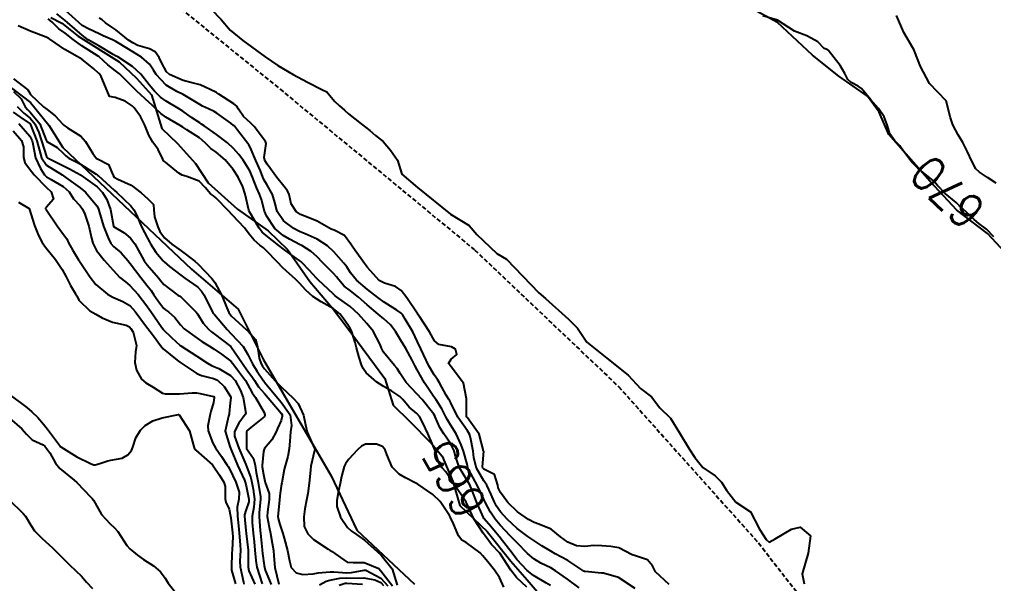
# Model space of a CAD drawing. Header units: metres. Extents: x 292545 to 299085, y 7450245 to 7463078.
# Drawn here: x 295154.9 to 295269.7, y 7462693.6 to 7462760.2 of the extents above; entities that cross this region are included whole.
import ezdxf
from ezdxf.enums import TextEntityAlignment as Align

# ---------------------------------------------------------------- set-up
doc = ezdxf.new("R2010")
doc.units = ezdxf.units.M
doc.linetypes.add('DASHED', pattern=[0.75, 0.5, -0.25])
for name, color, linetype in [('Cotas', 45, 'Continuous'), ('Curvas de Nivel 1m', 11, 'Continuous'), ('Curvas de Nivel 5m', 15, 'Continuous'), ('Hidrografia', 140, 'Continuous'), ('Vias Secundárias', 230, 'DASHED')]:
    doc.layers.add(name, color=color, linetype=linetype)
doc.styles.add('Style-STANDARD', font='STANDARD.shx')

msp = doc.modelspace()

# ---------------------------------------------------------------- linework, layer by layer
at = {"layer": 'Curvas de Nivel 1m', "flags": 128}
for points, elevation in [([(295220.86, 7462693.13), (295219.49, 7462694.16), (295218.08, 7462695.15), (295217.51, 7462695.48), (295216.36, 7462696.03), (295215.52, 7462696.56), (295214.79, 7462697.2), (295213.54, 7462698.43), (295212.79, 7462699.22), (295211.56, 7462700.54), (295210.96, 7462701.24), (295210.4, 7462702.07), (295209.79, 7462703.26), (295209.72, 7462703.39), (295209.6, 7462703.66), (295208.84, 7462705.27), (295207.87, 7462707.05), (295207.76, 7462707.28), (295207.65, 7462707.71), (295207.22, 7462709.28), (295206.97, 7462709.99), (295206.38, 7462711.29), (295205.7, 7462712.38), (295205.34, 7462712.94), (295205.16, 7462713.31), (295204.68, 7462714.27), (295203.99, 7462715.33), (295203.74, 7462715.68), (295202.65, 7462717.34), (295201.78, 7462718.84), (295201.5, 7462719.35), (295201.16, 7462719.99), (295200.43, 7462721.36), (295199.82, 7462722.39), (295199.44, 7462722.98), (295199.2, 7462723.38), (295198.62, 7462724.17), (295197.85, 7462724.86), (295197.17, 7462725.41), (295195.87, 7462726.54), (295194.86, 7462727.43), (295193.89, 7462728.16), (295193.16, 7462728.72), (295192.52, 7462729.46), (295192.27, 7462729.82), (295191.91, 7462730.23), (295190.64, 7462731.48), (295189.93, 7462732.23), (295189.28, 7462732.83), (295188.16, 7462733.51), (295187.95, 7462733.62), (295186.7, 7462734.26), (295185.96, 7462734.69), (295185, 7462735.55), (295183.99, 7462737.02), (295183.77, 7462737.56), (295183.41, 7462738.96), (295183.19, 7462739.57), (295182.81, 7462740.36), (295182.36, 7462741.59), (295182.05, 7462742.34), (295181.26, 7462743.59), (295180.73, 7462744.25), (295180.09, 7462744.97), (295179.4, 7462745.62), (295178.11, 7462746.64), (295176.64, 7462747.65), (295176.32, 7462747.85), (295176.13, 7462747.98), (295175.17, 7462748.63), (295174.14, 7462749.36), (295173.63, 7462749.69), (295172.15, 7462750.54), (295171.48, 7462751.03), (295170.78, 7462751.72), (295170.17, 7462752.49), (295169.18, 7462753.74), (295168.2, 7462754.65), (295166.48, 7462755.77), (295166.21, 7462755.9), (295165.93, 7462756.06), (295164.23, 7462757.08), (295162.98, 7462757.81), (295162.25, 7462758.33), (295160.55, 7462759.84), (295160.27, 7462760.07), (295159.27, 7462760.85)], 667), ([(295227.47, 7462693.05), (295225.49, 7462694.34), (295223.73, 7462694.85), (295223.5, 7462694.88), (295221.56, 7462695.07), (295221.5, 7462695.08), (295221.43, 7462695.12), (295219.52, 7462696.36), (295218.05, 7462697.15), (295217.53, 7462697.45), (295216.46, 7462698.11), (295215.54, 7462698.72), (295214.83, 7462699.2), (295213.56, 7462700.14), (295212.37, 7462701.22), (295211.58, 7462702.12), (295211.13, 7462702.77), (295210.89, 7462703.24), (295210.49, 7462704.14), (295209.97, 7462705.25), (295209.84, 7462705.47), (295209.63, 7462705.75), (295208.77, 7462707.27), (295208.45, 7462708.48), (295208.36, 7462709.27), (295208.07, 7462710.89), (295207.94, 7462711.28), (295207.7, 7462711.65), (295206.56, 7462713.29), (295205.73, 7462714.95), (295205.62, 7462715.19), (295205.55, 7462715.3), (295205.19, 7462715.86), (295204.39, 7462717.32), (295204.15, 7462717.71), (295203.77, 7462718.26), (295203.16, 7462719.34), (295202.5, 7462720.65), (295202.18, 7462721.35), (295201.82, 7462722.18), (295201.25, 7462723.36), (295200.37, 7462724.84), (295200.02, 7462725.37), (295199.86, 7462725.54), (295199.36, 7462725.88), (295197.87, 7462726.86), (295197.13, 7462727.41), (295195.89, 7462728.34), (295194.6, 7462729.43), (295193.91, 7462730.32), (295193.48, 7462731.01), (295193.13, 7462731.45), (295191.94, 7462732.78), (295191.2, 7462733.48), (295189.96, 7462734.29), (295188.57, 7462734.9), (295187.97, 7462735.15), (295187.72, 7462735.27), (295187.22, 7462735.52), (295185.99, 7462736.45), (295185.25, 7462737.55), (295184.97, 7462738.6), (295184.72, 7462739.55), (295184.03, 7462740.74), (295183.72, 7462741.24), (295183.57, 7462741.57), (295183.28, 7462742.35), (295182.76, 7462743.57), (295182.09, 7462745.13), (295181.93, 7462745.42), (295181.79, 7462745.58), (295180.58, 7462747.14), (295180.21, 7462747.61), (295180.17, 7462747.66), (295180.12, 7462747.7), (295179.78, 7462747.96), (295178.14, 7462749.15), (295177.84, 7462749.33), (295177.16, 7462749.64), (295176.47, 7462749.98), (295176.15, 7462750.16), (295174.94, 7462750.88), (295174.16, 7462751.34), (295173.42, 7462751.69), (295172.17, 7462752.43), (295170.99, 7462753.72), (295170.68, 7462754.21), (295170.2, 7462754.91), (295169.27, 7462755.74), (295168.22, 7462756.38), (295166.63, 7462757.37), (295166.24, 7462757.6), (295165.85, 7462757.78), (295164.73, 7462758.27), (295164.25, 7462758.5), (295163, 7462759.07), (295162.26, 7462759.5), (295161.86, 7462759.82), (295160.28, 7462761.26)], 668), ([(295270.05, 7462740.89), (295269.03, 7462741.53), (295268.06, 7462742.16), (295267.65, 7462742.57), (295267.17, 7462743.49), (295266.68, 7462744.58), (295266.1, 7462745.66), (295265.55, 7462746.6), (295264.95, 7462747.77), (295264.65, 7462748.6), (295264.16, 7462750.61), (295263.17, 7462751.63), (295262.18, 7462752.64), (295261.13, 7462754.65), (295260.43, 7462756.46), (295260.34, 7462756.66), (295260.23, 7462756.84), (295259.17, 7462758.67), (295258.28, 7462760.68)], 671), ([(295217.48, 7462693.43), (295216.92, 7462693.73), (295215.49, 7462694.58), (295214.72, 7462695.2), (295213.52, 7462696.5), (295212.95, 7462697.22), (295211.54, 7462699.05), (295211.46, 7462699.15), (295211.39, 7462699.23), (295210.45, 7462700.36), (295209.68, 7462701.26), (295209.63, 7462701.32), (295209.57, 7462701.44), (295208.76, 7462703.27), (295208.27, 7462704.62), (295207.99, 7462705.28), (295207.63, 7462705.88), (295206.77, 7462707.29), (295206.3, 7462708.65), (295206.11, 7462709.3), (295205.68, 7462710.17), (295204.9, 7462711.31), (295204.44, 7462712.06), (295203.89, 7462713.33), (295203.83, 7462713.45), (295203.72, 7462713.61), (295202.34, 7462715.34), (295201.74, 7462716.03), (295200.48, 7462717.36), (295199.77, 7462718.43), (295199.41, 7462719.01), (295199.1, 7462719.38), (295197.81, 7462720.95), (295197.56, 7462721.4), (295197.39, 7462721.83), (295196.58, 7462723.41), (295195.84, 7462724.31), (295194.83, 7462725.43), (295193.87, 7462726.34), (295192.27, 7462727.46), (295192.04, 7462727.62), (295191.89, 7462727.77), (295190.09, 7462729.49), (295189.9, 7462729.67), (295189.02, 7462730.61), (295188.18, 7462731.52), (295188.05, 7462731.64), (295187.93, 7462731.72), (295186.86, 7462732.45), (295185.95, 7462733.13), (295185.46, 7462733.54), (295183.96, 7462734.71), (295183.5, 7462735.1), (295183.15, 7462735.57), (295182, 7462737.48), (295181.94, 7462737.59), (295181.91, 7462737.69), (295181.47, 7462739.6), (295181.19, 7462740.44), (295180.65, 7462741.6), (295180.06, 7462742.51), (295179.13, 7462743.62), (295178.08, 7462744.53), (295177.44, 7462744.99), (295176.78, 7462745.65), (295176.1, 7462746.22), (295174.6, 7462747.19), (295174.12, 7462747.48), (295173.8, 7462747.68), (295172.13, 7462748.68), (295171.52, 7462749.1), (295170.88, 7462749.72), (295170.5, 7462750.08), (295170.15, 7462750.38), (295168.71, 7462751.74), (295168.17, 7462752.3), (295166.66, 7462753.77), (295166.2, 7462754.13), (295165.28, 7462754.86), (295164.25, 7462755.8), (295164.21, 7462755.82), (295164.15, 7462755.87), (295162.23, 7462757.07), (295161.22, 7462757.83), (295160.25, 7462758.56), (295159.51, 7462759.1), (295158.72, 7462759.86), (295158.49, 7462760.09), (295158.27, 7462760.25)], 666), ([(295231.48, 7462693.55), (295229.89, 7462695.02), (295229.5, 7462695.75), (295228.93, 7462696.45), (295227.52, 7462696.93), (295227.11, 7462697.05), (295225.53, 7462697.86), (295224.6, 7462698.01), (295223.53, 7462698.1), (295222.57, 7462698.14), (295221.53, 7462698.02), (295220.56, 7462698.11), (295219.54, 7462698.54), (295218.67, 7462699.15), (295217.56, 7462700.05), (295216.11, 7462700.64), (295215.57, 7462700.86), (295214.9, 7462701.2), (295213.58, 7462702.09), (295212.47, 7462703.22), (295211.6, 7462704.39), (295211.32, 7462704.95), (295211.26, 7462705.24), (295210.89, 7462706.5), (295209.64, 7462707.13), (295209.52, 7462707.26), (295209.49, 7462707.42), (295209.61, 7462709.26), (295209.6, 7462709.32), (295209.07, 7462711.27), (295207.71, 7462713.18), (295207.64, 7462713.28), (295207.59, 7462713.4), (295207.57, 7462715.28), (295207.57, 7462715.45), (295207.22, 7462717.29), (295205.78, 7462719.22), (295205.75, 7462719.27), (295205.72, 7462719.3), (295205.47, 7462719.62), (295205.79, 7462720.1), (295206.45, 7462720.65), (295206.27, 7462721.3), (295205.82, 7462721.58), (295204.32, 7462721.83), (295203.82, 7462722.28), (295203.23, 7462723.34), (295202.05, 7462725.15), (295201.9, 7462725.35), (295201.85, 7462725.43), (295200.54, 7462727.36), (295199.89, 7462728.21), (295199.21, 7462728.69), (295197.9, 7462729.09), (295197.29, 7462729.41), (295195.92, 7462730.92), (295195.54, 7462731.42), (295194.45, 7462732.93), (295194.09, 7462733.44), (295193.96, 7462733.7), (295193.2, 7462734.69), (295191.97, 7462735.32), (295191.64, 7462735.47), (295189.99, 7462736.39), (295188.53, 7462736.97), (295188, 7462737.19), (295187.51, 7462737.52), (295186.92, 7462738.43), (295186.66, 7462739.53), (295186.47, 7462739.98), (295186.03, 7462740.52), (295185.23, 7462741.55), (295184.07, 7462743.11), (295183.82, 7462743.56), (295183.74, 7462743.9), (295183.95, 7462745.56), (295183.87, 7462745.79), (295182.55, 7462747.58), (295182.13, 7462748.01), (295181.29, 7462748.75), (295180.7, 7462749.6), (295180.5, 7462749.96), (295180.15, 7462750.24), (295178.39, 7462751.4), (295178.16, 7462751.55), (295178.12, 7462751.58), (295178.03, 7462751.63), (295176.18, 7462752.48), (295175.08, 7462752.77), (295174.18, 7462753.01), (295172.55, 7462753.7), (295172.2, 7462754.03), (295171.61, 7462755.12), (295171.34, 7462755.71), (295170.89, 7462756.39), (295170.22, 7462756.73), (295168.83, 7462757.14), (295168.23, 7462757.42), (295167.74, 7462757.75), (295166.25, 7462758.96), (295165.77, 7462759.29), (295165.02, 7462759.79), (295164.61, 7462760.14), (295164.27, 7462760.35)], 669), ([(295154.16, 7462751.71), (295155.07, 7462750.82), (295155.54, 7462749.9), (295155.8, 7462749.56), (295156.14, 7462749.27), (295157.27, 7462747.88), (295158.03, 7462745.94), (295158.05, 7462745.87), (295158.09, 7462745.79), (295159.31, 7462745.08), (295160.08, 7462744.38), (295160.33, 7462744.1), (295160.68, 7462743.84), (295161.62, 7462743.37), (295162.07, 7462743.13), (295163.92, 7462741.94), (295164.05, 7462741.86), (295164.09, 7462741.84), (295164.13, 7462741.8), (295166.03, 7462740.07), (295166.36, 7462739.77), (295168.01, 7462738.19), (295168.34, 7462737.75), (295168.69, 7462737.05), (295169.26, 7462735.74), (295169.96, 7462734.4), (295170.19, 7462733.96), (295170.32, 7462733.72), (295170.96, 7462732.73), (295171.81, 7462731.7), (295171.93, 7462731.58), (295172.55, 7462731.06), (295173.91, 7462730.01), (295174.38, 7462729.68), (295175.89, 7462728.6), (295176.35, 7462728.12), (295176.66, 7462727.65), (295177.45, 7462726.05), (295177.66, 7462725.63), (295177.74, 7462725.52), (295177.85, 7462725.38), (295179.35, 7462723.61), (295179.83, 7462723.12), (295181.25, 7462721.6), (295181.8, 7462720.68), (295182.33, 7462719.58), (295182.88, 7462718.68), (295183.64, 7462717.56), (295183.69, 7462717.49), (295183.76, 7462717.4), (295185.3, 7462715.54), (295185.74, 7462715.05), (295186.8, 7462713.53), (295186.95, 7462712.28), (295186.84, 7462711.53), (295186.77, 7462710.43), (295186.69, 7462709.53), (295186.53, 7462708.65), (295186.19, 7462707.53), (295186.08, 7462707.1), (295185.79, 7462705.54), (295185.76, 7462705.4), (295185.6, 7462704.32), (295185.53, 7462703.54), (295185.52, 7462703.47), (295185.35, 7462701.54), (295185.36, 7462701.33), (295185.56, 7462700.61), (295185.92, 7462699.54), (295186.08, 7462699), (295186.48, 7462697.53), (295186.72, 7462696.32), (295186.92, 7462695.53), (295187.49, 7462694.9), (295188.28, 7462694.72), (295189.49, 7462694.78), (295190.1, 7462694.89), (295191.5, 7462695.03), (295191.93, 7462695.03), (295193.49, 7462694.92), (295194.01, 7462694.93), (295195.5, 7462695.23), (295195.71, 7462695.21), (295197.49, 7462694.29), (295198.31, 7462693.39)], 666), ([(295154.14, 7462749.27), (295154.92, 7462748.7), (295156.12, 7462747.9), (295156.9, 7462745.88), (295157.22, 7462744.74), (295157.46, 7462743.88), (295158.06, 7462743.02), (295159.89, 7462741.85), (295160.05, 7462741.75), (295160.37, 7462741.52), (295162.03, 7462740.33), (295162.66, 7462739.81), (295164.01, 7462738.2), (295164.15, 7462737.94), (295164.2, 7462737.8), (295164.26, 7462737.54), (295164.77, 7462735.79), (295165.32, 7462734.43), (295165.63, 7462733.78), (295165.95, 7462733.41), (295166.85, 7462732.67), (295167.65, 7462731.75), (295167.93, 7462731.39), (295169.2, 7462729.74), (295169.89, 7462728.86), (295170.39, 7462728.22), (295170.72, 7462727.72), (295171.19, 7462727.02), (295171.87, 7462726.13), (295172.09, 7462725.93), (295172.45, 7462725.7), (295173.2, 7462725.05), (295173.84, 7462724.16), (295174.28, 7462723.68), (295175.82, 7462722.6), (295176.38, 7462722.22), (295177.29, 7462721.64), (295177.81, 7462721.31), (295178.7, 7462720.72), (295179.79, 7462719.88), (295180.03, 7462719.61), (295180.82, 7462718.55), (295181.51, 7462717.59), (295181.76, 7462717.15), (295182.32, 7462716.16), (295182.7, 7462715.58), (295183.72, 7462713.81), (295183.82, 7462713.56), (295183.81, 7462713.46), (295183.71, 7462713.32), (295182.17, 7462712.05), (295181.69, 7462711.65), (295181.67, 7462711.62), (295181.66, 7462711.59), (295181.64, 7462709.62), (295181.64, 7462709.59), (295181.66, 7462709.56), (295182.45, 7462708.38), (295182.65, 7462707.57), (295182.8, 7462706.74), (295183.01, 7462705.58), (295183.29, 7462703.88), (295183.31, 7462703.57), (295183.14, 7462702.01), (295183.12, 7462701.57), (295183.26, 7462699.87), (295183.29, 7462699.57), (295183.47, 7462697.63), (295183.47, 7462697.57), (295183.52, 7462697.18), (295183.72, 7462695.78), (295183.75, 7462695.57), (295183.84, 7462695.22), (295184.56, 7462693.55)], 668), ([(295154.59, 7462749.91), (295155.37, 7462749.14), (295156.13, 7462748.54), (295156.7, 7462747.88), (295157.15, 7462746.84), (295157.46, 7462745.88), (295158.07, 7462744.01), (295158.12, 7462743.92), (295158.19, 7462743.87), (295160.06, 7462742.92), (295160.78, 7462742.56), (295162.05, 7462741.86), (295162.11, 7462741.82), (295164.03, 7462740.44), (295164.67, 7462739.79), (295165.18, 7462738.94), (295165.6, 7462737.78), (295165.96, 7462735.79), (295165.97, 7462735.76), (295167.22, 7462735.02), (295167.96, 7462734.41), (295168.46, 7462733.74), (295169.09, 7462732.59), (295169.57, 7462731.73), (295169.93, 7462731.24), (295171.28, 7462729.71), (295171.55, 7462729.36), (295171.9, 7462728.94), (295173.56, 7462727.68), (295173.76, 7462727.56), (295173.88, 7462727.47), (295175.72, 7462725.66), (295175.85, 7462725.48), (295176.55, 7462724.36), (295177.17, 7462723.64), (295177.53, 7462723.34), (295177.83, 7462723.12), (295179.81, 7462721.61), (295181.15, 7462719.6), (295181.77, 7462718.74), (295182.27, 7462718.08), (295182.58, 7462717.58), (295183.04, 7462716.86), (295183.75, 7462716.07), (295184.21, 7462715.56), (295185.72, 7462713.74), (295185.84, 7462713.54), (295185.86, 7462713.39), (295185.71, 7462712.89), (295185.3, 7462711.94), (295185.13, 7462711.55), (295184.64, 7462710.59), (295183.75, 7462709.56), (295183.71, 7462709.51), (295183.66, 7462709.23), (295183.5, 7462707.56), (295183.5, 7462707.42), (295183.63, 7462706.51), (295183.79, 7462705.73), (295183.85, 7462705.57), (295184.3, 7462704.26), (295184.33, 7462703.56), (295184.1, 7462702.09), (295184.09, 7462701.56), (295184.3, 7462700.3), (295184.46, 7462699.56), (295184.67, 7462698.42), (295184.81, 7462697.55), (295184.86, 7462696.9), (295184.98, 7462695.55), (295185.46, 7462693.56)], 667), ([(295154.81, 7462747.91), (295156.1, 7462746.44), (295156.38, 7462745.89), (295156.46, 7462745.51), (295156.74, 7462743.88), (295157.34, 7462742.6), (295157.82, 7462741.87), (295158.05, 7462741.63), (295158.61, 7462741.3), (295160.03, 7462740.48), (295160.71, 7462739.84), (295161.23, 7462739.05), (295162.01, 7462738.2), (295162.32, 7462737.82), (295162.59, 7462737.22), (295163.05, 7462735.81), (295163.38, 7462734.38), (295163.52, 7462733.8), (295163.94, 7462732.95), (295164.84, 7462731.79), (295165.92, 7462730.61), (295166.72, 7462729.77), (295167.37, 7462729.23), (295167.89, 7462728.79), (295168.85, 7462727.74), (295169.87, 7462726.4), (295170.15, 7462726.01), (295170.35, 7462725.73), (295171.59, 7462723.96), (295171.76, 7462723.71), (295171.83, 7462723.63), (295172.81, 7462722.68), (295173.81, 7462721.73), (295173.88, 7462721.68), (295175.79, 7462720.46), (295177.04, 7462719.64), (295177.53, 7462719.38), (295177.78, 7462719.27), (295178.39, 7462719.01), (295179.77, 7462718.2), (295180.3, 7462717.6), (295180.94, 7462716.41), (295181.23, 7462715.6), (295181.55, 7462713.76), (295181.5, 7462713.59), (295180.72, 7462712.58), (295180.23, 7462711.6), (295180.24, 7462711.05), (295180.74, 7462709.6), (295181.55, 7462707.68), (295181.59, 7462707.59), (295181.64, 7462707.48), (295182.16, 7462706.11), (295182.27, 7462705.58), (295182.41, 7462704.78), (295182.57, 7462703.58), (295182.5, 7462702.66), (295182.32, 7462701.58), (295182.3, 7462700.84), (295182.44, 7462699.58), (295182.54, 7462698.58), (295182.64, 7462697.58), (295182.74, 7462696.35), (295182.85, 7462695.58), (295183.47, 7462693.62)], 669), ([(295154.75, 7462738.65), (295156, 7462737.89), (295156.66, 7462735.88), (295157.13, 7462734.71), (295157.55, 7462733.87), (295157.95, 7462733.33), (295159.1, 7462731.86), (295159.92, 7462730.71), (295160.38, 7462729.84), (295160.87, 7462728.81), (295161.48, 7462727.83), (295161.63, 7462727.57), (295161.88, 7462727.09), (295163.17, 7462725.81), (295163.86, 7462725.41), (295164.64, 7462725), (295165.84, 7462724.49), (295167.46, 7462724.13), (295167.84, 7462723.94), (295168.01, 7462723.75), (295168.26, 7462723.32), (295168.65, 7462721.74), (295168.57, 7462720.97), (295168.47, 7462719.74), (295168.68, 7462718.83), (295169.24, 7462717.74), (295169.76, 7462717.32), (295170.65, 7462716.82), (295171.75, 7462716.12), (295172.06, 7462716.02), (295173.75, 7462716.01), (295175.25, 7462716.16), (295175.75, 7462716.15), (295176.17, 7462716.07), (295177.74, 7462715.73), (295177.8, 7462715.7), (295177.83, 7462715.64), (295177.83, 7462715.55), (295177.73, 7462715.02), (295177.43, 7462713.93), (295177.37, 7462713.64), (295177.08, 7462712.27), (295177.13, 7462711.65), (295177.67, 7462710.21), (295177.99, 7462709.64), (295178.68, 7462708.65), (295179.35, 7462707.61), (295179.47, 7462707.44), (295179.64, 7462707.18), (295180.39, 7462705.6), (295180.76, 7462704.44), (295180.75, 7462703.6), (295180.54, 7462702.64), (295180.56, 7462701.6), (295180.69, 7462700.47), (295180.79, 7462699.6), (295180.91, 7462698.22), (295180.92, 7462697.6), (295180.84, 7462696.27), (295180.88, 7462695.6), (295181.27, 7462693.8), (295181.34, 7462693.59)], 671), ([(295153.74, 7462715.92), (295155.72, 7462714.41), (295156.34, 7462713.89), (295157.04, 7462713.22), (295157.7, 7462712.46), (295158.16, 7462711.87), (295159.57, 7462709.96), (295159.66, 7462709.85), (295159.67, 7462709.83), (295159.75, 7462709.78), (295161.65, 7462708.6), (295163.23, 7462707.81), (295163.52, 7462707.68), (295163.64, 7462707.64), (295163.81, 7462707.63), (295164.34, 7462707.79), (295165.3, 7462708.13), (295165.65, 7462708.2), (295166.96, 7462708.45), (295167.66, 7462708.84), (295168.08, 7462709.33), (295168.23, 7462709.74), (295168.61, 7462710.82), (295169.16, 7462711.74), (295169.41, 7462712.02), (295169.7, 7462712.3), (295170.59, 7462712.84), (295171.71, 7462713.18), (295173.62, 7462713.59), (295173.71, 7462713.55), (295174.92, 7462711.67), (295175.41, 7462709.93), (295175.47, 7462709.66), (295175.67, 7462709.39), (295177.64, 7462707.64), (295178.44, 7462706.43), (295178.97, 7462705.62), (295179.11, 7462705.11), (295179.11, 7462703.62), (295179.2, 7462703.23), (295179.58, 7462702.41), (295179.77, 7462701.61), (295179.8, 7462701.38), (295179.99, 7462699.61), (295180.01, 7462699.14), (295179.94, 7462697.61), (295179.92, 7462697.21), (295179.87, 7462695.61), (295179.88, 7462695.22), (295180.33, 7462693.6)], 672), ([(295153.71, 7462713.16), (295155.15, 7462711.91), (295155.69, 7462711.26), (295156.37, 7462710.58), (295157.67, 7462710.01), (295157.86, 7462709.87), (295158.46, 7462709.06), (295159.13, 7462707.86), (295159.64, 7462707.2), (295161.31, 7462705.83), (295161.62, 7462705.56), (295163.34, 7462703.8), (295163.46, 7462703.67), (295163.59, 7462703.48), (295164.56, 7462701.79), (295165.56, 7462700.68), (295166.05, 7462700.27), (295166.48, 7462699.77), (295167.53, 7462698.15), (295167.87, 7462697.75), (295168.77, 7462696.99), (295169.51, 7462696.47), (295170.66, 7462695.72), (295171.5, 7462695.01), (295172.05, 7462694.26), (295172.4, 7462693.7), (295173.46, 7462692.34)], 673), ([(295212, 7462693.23), (295211.49, 7462694.35), (295210.89, 7462695.24), (295210.27, 7462696), (295209.52, 7462696.92), (295209.19, 7462697.26), (295207.53, 7462698.48), (295207.03, 7462698.78), (295206.64, 7462699.29), (295205.98, 7462700.89), (295205.74, 7462701.31), (295205.69, 7462701.42), (295205.58, 7462701.68), (295204.48, 7462703.32), (295203.61, 7462704.16), (295201.83, 7462705.35), (295201.62, 7462705.47), (295200.38, 7462706.12), (295199.63, 7462706.55), (295198.81, 7462707.39), (295198.2, 7462708.85), (295197.98, 7462709.4), (295197.67, 7462709.8), (295196.98, 7462710.1), (295195.67, 7462710.08), (295195.22, 7462709.87), (295194.74, 7462709.43), (295193.65, 7462708.27), (295193.32, 7462707.78), (295193.17, 7462707.45), (295192.83, 7462706.26), (295192.67, 7462705.46), (295192.5, 7462704.57), (295192.3, 7462703.46), (295192.31, 7462702.74), (295192.73, 7462701.46), (295193.56, 7462700.26), (295193.98, 7462699.87), (295194.63, 7462699.43), (295195.54, 7462698.78), (295197.07, 7462697.4), (295197.52, 7462696.99), (295198.83, 7462695.39), (295199.4, 7462693.45)], 664), ([(295153.6, 7462703.55), (295155.32, 7462701.9), (295155.57, 7462701.6), (295156.21, 7462700.54), (295156.65, 7462699.88), (295157.54, 7462698.96), (295158.75, 7462697.86), (295159.52, 7462697.11), (295160.76, 7462695.84), (295161.5, 7462695.15), (295162.18, 7462694.51), (295162.78, 7462693.81), (295163.47, 7462693.04)], 674), ([(295190.26, 7462693.49), (295191.04, 7462693.91), (295191.48, 7462694.06), (295192.65, 7462694.29), (295193.49, 7462694.31), (295194.63, 7462694.28), (295195.49, 7462694.31), (295196.79, 7462694.1), (295197.48, 7462693.77), (295197.81, 7462693.4)], 667), ([(295192.58, 7462693.46), (295193.26, 7462693.67), (295193.48, 7462693.68), (295195.33, 7462693.57)], 668)]:
    msp.add_lwpolyline(points, dxfattribs=dict(at, elevation=elevation))
at = {"layer": 'Curvas de Nivel 5m', "flags": 128}
for points, elevation in [([(295269.77, 7462734.54), (295268.89, 7462735.47), (295267.99, 7462736.14), (295267.46, 7462736.58), (295266.01, 7462737.96), (295265.68, 7462738.26), (295265.31, 7462738.6), (295264.03, 7462739.67), (295263.12, 7462740.62), (295262.62, 7462741.2), (295262.05, 7462741.62), (295260.79, 7462742.65), (295260.07, 7462743.4), (295259.1, 7462744.67), (295258.69, 7462745.27), (295258.1, 7462745.86), (295257.51, 7462746.7), (295257.19, 7462747.76), (295256.85, 7462748.7), (295256.15, 7462749.68), (295255.28, 7462750.72), (295254.18, 7462752.04), (295253.78, 7462752.33), (295252.96, 7462752.75), (295252.55, 7462753.11), (295252.2, 7462753.81), (295251.66, 7462754.77), (295250.23, 7462756.56), (295250.1, 7462756.65), (295249.78, 7462756.78), (295249.02, 7462757.57), (295248.24, 7462758), (295247.72, 7462758.28), (295246.25, 7462758.83), (295244.27, 7462760.11), (295242.54, 7462760.61)], 670), ([(295214.71, 7462693.2), (295213.49, 7462694.35), (295212.81, 7462695.22), (295211.52, 7462697.23), (295210.53, 7462698.24), (295209.79, 7462699.26), (295209.55, 7462699.6), (295208.45, 7462701.27), (295207.59, 7462703.17), (295207.56, 7462703.25), (295207.54, 7462703.28), (295207.39, 7462703.48), (295206.15, 7462705.29), (295205.63, 7462706.13), (295205.15, 7462706.82), (295204.7, 7462707.31), (295204.3, 7462707.97), (295203.9, 7462709.33), (295203.67, 7462709.91), (295203.02, 7462711.34), (295202.45, 7462712.6), (295202.03, 7462713.35), (295201.72, 7462713.69), (295200.82, 7462714.46), (295200.09, 7462715.37), (295199.74, 7462715.71), (295198.79, 7462716.34), (295197.76, 7462716.94), (295197.01, 7462717.41), (295195.77, 7462718.49), (295195.38, 7462719.03), (295195.2, 7462719.43), (295194.93, 7462720.3), (295194.63, 7462721.44), (295194.46, 7462722.08), (295194.03, 7462723.44), (295193.84, 7462723.8), (295193.17, 7462724.78), (295192.64, 7462725.46), (295191.86, 7462726.08), (295190.46, 7462726.9), (295189.88, 7462727.22), (295189.45, 7462727.5), (295188.63, 7462728.25), (295187.9, 7462729.08), (295187.46, 7462729.52), (295185.92, 7462730.89), (295185.29, 7462731.55), (295183.95, 7462732.92), (295183.63, 7462733.24), (295183.22, 7462733.57), (295182.54, 7462734.16), (295181.97, 7462734.85), (295181.4, 7462735.6), (295180, 7462737.11), (295179.53, 7462737.61), (295178.02, 7462739.15), (295177.75, 7462739.37), (295177.4, 7462739.64), (295176.75, 7462740.37), (295176.04, 7462741.1), (295174.6, 7462741.67), (295174.05, 7462741.83), (295173.66, 7462742.08), (295172.07, 7462743.35), (295171.87, 7462743.51), (295171.78, 7462743.7), (295171.23, 7462744.85), (295170.59, 7462745.72), (295170.11, 7462746.56), (295169.65, 7462747.73), (295169.13, 7462748.75), (295168.39, 7462749.75), (295168.15, 7462749.99), (295167.35, 7462750.56), (295166.15, 7462750.97), (295165.48, 7462751.1), (295165.23, 7462751.78), (295164.52, 7462753.46), (295164.26, 7462753.8), (295164.22, 7462753.83), (295164.19, 7462753.86), (295163.62, 7462754.38), (295162.21, 7462755.52), (295161.69, 7462755.83), (295160.23, 7462756.65), (295158.44, 7462757.87), (295158.32, 7462757.95), (295158.24, 7462758), (295158.02, 7462758.1), (295156.25, 7462758.77), (295154.71, 7462759.45)], 665), ([(295154.18, 7462753.18), (295155.87, 7462751.89), (295155.98, 7462751.71), (295156.16, 7462751.34), (295157.71, 7462749.87), (295158.14, 7462749.56), (295159.09, 7462748.82), (295159.99, 7462747.84), (295160.12, 7462747.71), (295160.55, 7462747.41), (295162.1, 7462746.41), (295162.65, 7462745.81), (295163.51, 7462744.37), (295163.96, 7462743.8), (295164.07, 7462743.75), (295165.36, 7462743.07), (295165.92, 7462741.77), (295166.05, 7462741.59), (295166.46, 7462741.35), (295168.04, 7462740.63), (295169.21, 7462739.74), (295170.02, 7462739.04), (295170.66, 7462738.37), (295170.71, 7462737.72), (295170.79, 7462736.92), (295171.2, 7462735.71), (295171.44, 7462735.18), (295171.96, 7462734.44), (295172.84, 7462733.69), (295173.95, 7462732.9), (295175.53, 7462731.66), (295175.93, 7462731.31), (295177.55, 7462729.64), (295177.71, 7462729.45), (295177.9, 7462729.17), (295178.74, 7462727.62), (295179.31, 7462726.17), (295179.55, 7462725.61), (295179.85, 7462725.22), (295181.64, 7462723.59), (295181.83, 7462723.43), (295182.69, 7462722.45), (295182.94, 7462721.57), (295183.14, 7462720.23), (295183.36, 7462719.57), (295183.52, 7462719.3), (295183.78, 7462718.97), (295185.04, 7462717.55), (295185.76, 7462716.8), (295187.14, 7462715.53), (295187.73, 7462714.89), (295188.38, 7462713.51), (295188.58, 7462712.38), (295188.79, 7462711.5), (295189.66, 7462709.56), (295189.69, 7462709.49), (295189.69, 7462709.46), (295189.66, 7462709.34), (295189.24, 7462707.5), (295189.17, 7462707.03), (295189.02, 7462705.5), (295188.86, 7462704.25), (295188.73, 7462703.5), (295188.52, 7462702.44), (295188.39, 7462701.51), (295188.45, 7462700.39), (295188.86, 7462699.5), (295189.54, 7462698.85), (295191.29, 7462697.71), (295191.52, 7462697.56), (295191.67, 7462697.47), (295193.51, 7462696.17), (295194.2, 7462696.13), (295195.51, 7462696.14), (295197.26, 7462695.4), (295197.5, 7462695.16), (295198.85, 7462693.39)], 665), ([(295154.11, 7462747.06), (295155.09, 7462745.91), (295155.34, 7462745.15), (295155.36, 7462743.9), (295155.5, 7462743.33), (295156.06, 7462742.57), (295156.61, 7462741.88), (295158.03, 7462740.42), (295158.59, 7462739.86), (295158.89, 7462738.99), (295158, 7462738.02), (295157.94, 7462737.93), (295157.95, 7462737.87), (295158, 7462737.77), (295159.33, 7462735.86), (295159.96, 7462734.99), (295160.45, 7462734.33), (295160.67, 7462733.84), (295161.11, 7462733), (295161.84, 7462731.82), (295161.93, 7462731.68), (295163.19, 7462729.81), (295163.89, 7462728.94), (295165.26, 7462727.79), (295165.88, 7462727.43), (295167.05, 7462726.93), (295167.87, 7462726.44), (295168.52, 7462725.74), (295169.84, 7462723.95), (295170, 7462723.73), (295170.66, 7462722.88), (295171.51, 7462721.71), (295171.81, 7462721.35), (295173.47, 7462720), (295173.78, 7462719.75), (295173.88, 7462719.68), (295175.77, 7462718.44), (295176.32, 7462718.2), (295177.76, 7462717.83), (295178.23, 7462717.63), (295179.02, 7462716.88), (295179.74, 7462715.71), (295179.78, 7462715.61), (295179.79, 7462715.56), (295179.73, 7462714.96), (295179.61, 7462713.72), (295179.58, 7462713.61), (295179.51, 7462713.41), (295179.12, 7462711.62), (295179.67, 7462709.83), (295179.77, 7462709.61), (295179.84, 7462709.43), (295180.58, 7462707.6), (295181.39, 7462705.83), (295181.5, 7462705.59), (295181.62, 7462705.17), (295181.92, 7462703.59), (295181.9, 7462703.27), (295181.58, 7462702.27), (295181.4, 7462701.77), (295181.39, 7462701.59), (295181.56, 7462699.89), (295181.59, 7462699.59), (295181.59, 7462699.55), (295181.83, 7462697.59), (295181.84, 7462697.27), (295181.85, 7462695.59), (295181.92, 7462695.16), (295182.61, 7462693.58)], 670)]:
    msp.add_lwpolyline(points, dxfattribs=dict(at, elevation=elevation))
at = {"layer": 'Hidrografia'}
for points in [[(295273.23, 7462730.41), (295269.04, 7462734.95), (295265.41, 7462737.68), (295262.26, 7462741.07), (295257.39, 7462746.64), (295256.25, 7462749.25), (295254.86, 7462751.13), (295251.5, 7462753.51), (295248.4, 7462756), (295244.27, 7462759.84), (295238.87, 7462762.78)], [(295177.48, 7462761.41), (295178.65, 7462760.19), (295179.73, 7462758.94), (295181.21, 7462757.72), (295183.83, 7462755.79), (295185.35, 7462754.77), (295187.14, 7462753.71), (295188.85, 7462752.78), (295190.62, 7462751.89), (295191.1, 7462751.66), (295191.64, 7462751.04), (295192.05, 7462750.53), (295192.62, 7462750.01), (295193.21, 7462749.51), (295193.67, 7462749.06), (295195.18, 7462747.87), (295196.17, 7462747.11), (295196.87, 7462746.5), (295197.75, 7462745.8), (295198.64, 7462744.77), (295199.43, 7462743.6), (295199.94, 7462741.93), (295201.79, 7462740.35), (295205.71, 7462737.23), (295207.89, 7462735.9), (295208.82, 7462734.84), (295211.17, 7462732.59), (295212.29, 7462731.93), (295216.13, 7462727.93), (295216.9, 7462727.27), (295219.62, 7462724.85), (295220.66, 7462723.79), (295221.77, 7462722.14), (295224.13, 7462720.22), (295226.66, 7462718.24), (295228.12, 7462716.67), (295229.39, 7462715.66), (295230.4, 7462714.38), (295231.65, 7462713.16), (295232.69, 7462711.41), (295233.83, 7462709.52), (295234.5, 7462708.52), (295235.45, 7462707.33), (295236.92, 7462706.36), (295237.65, 7462705.6), (295238.25, 7462704.67), (295239.36, 7462703.23), (295241.07, 7462702.1), (295242.13, 7462700.06), (295242.92, 7462698.85), (295243.26, 7462698.53), (295243.99, 7462698.91), (295245.91, 7462700.07), (295246.94, 7462700.28), (295248.14, 7462699.26), (295247.89, 7462697.24), (295247.16, 7462694.8), (295247.41, 7462693.61)], [(295158.56, 7462760.44), (295159.88, 7462759.75), (295161.8, 7462758.24), (295166.64, 7462755.21), (295168.66, 7462753.27), (295170.45, 7462751.32), (295171.65, 7462747.32), (295173.51, 7462745.56), (295175.64, 7462743.2), (295177.12, 7462740.91), (295180.58, 7462737.81), (295184.2, 7462735.27), (295186.46, 7462733.07), (295189.11, 7462729.29), (295191.78, 7462726.15), (295193.51, 7462723.86), (295197.94, 7462717.84), (295198.92, 7462714.67), (295200.86, 7462712.82), (295203.47, 7462710.15), (295204.71, 7462708.69), (295205.96, 7462705.67), (295206.81, 7462702.85), (295210.02, 7462699.8), (295212.82, 7462696.27), (295214.74, 7462694.1), (295216.62, 7462691.87)]]:
    msp.add_lwpolyline(points, dxfattribs=at)
at = {"layer": 'Hidrografia', "elevation": 682.88}
msp.add_lwpolyline([(295152.19, 7462753.38), (295156.15, 7462750.4), (295158.34, 7462747.72), (295159.99, 7462745.1), (295175.17, 7462730.73), (295180.66, 7462726), (295183.65, 7462720.02), (295191.61, 7462706.34), (295194.67, 7462699.95), (295201.46, 7462693.57)], dxfattribs=at)
at = {"layer": 'Vias Secundárias'}
msp.add_lwpolyline([(295222.34, 7462779.12), (295199.53, 7462792.95, 0.15848), (295173.74, 7462793.34, 0.247124), (295158.4, 7462775.55, 0.368271), (295162.27, 7462770.92), (295185.6, 7462751.97), (295208.57, 7462732.99), (295225.52, 7462716.88), (295242.03, 7462698.43), (295253.77, 7462683.33), (295269.12, 7462660.44), (295281.89, 7462646.63, -0.186537), (295288.27, 7462630.54, -0.025723), (295288.99, 7462616.89, 0.067442), (295294.03, 7462593.78, 0.225512), (295314.23, 7462572.24, -0.091998), (295324.84, 7462573.49, 0.064163), (295343.05, 7462570.79, 0.050863), (295385.87, 7462586.34, 1.258027)], format="xyb", dxfattribs=at)

# ---------------------------------------------------------------- texts
at = {"layer": 'Cotas', "style": 'Style-STANDARD'}
for s, rotation, p in [('670', 135.8183, (295264.31, 7462739.8, 670)), ('665', 118.9733, (295206.13, 7462705.95, 665))]:
    msp.add_text(s, height=4, rotation=rotation, dxfattribs=at).set_placement(p, align=Align.MIDDLE_CENTER)

doc.saveas('drawing.dxf')
